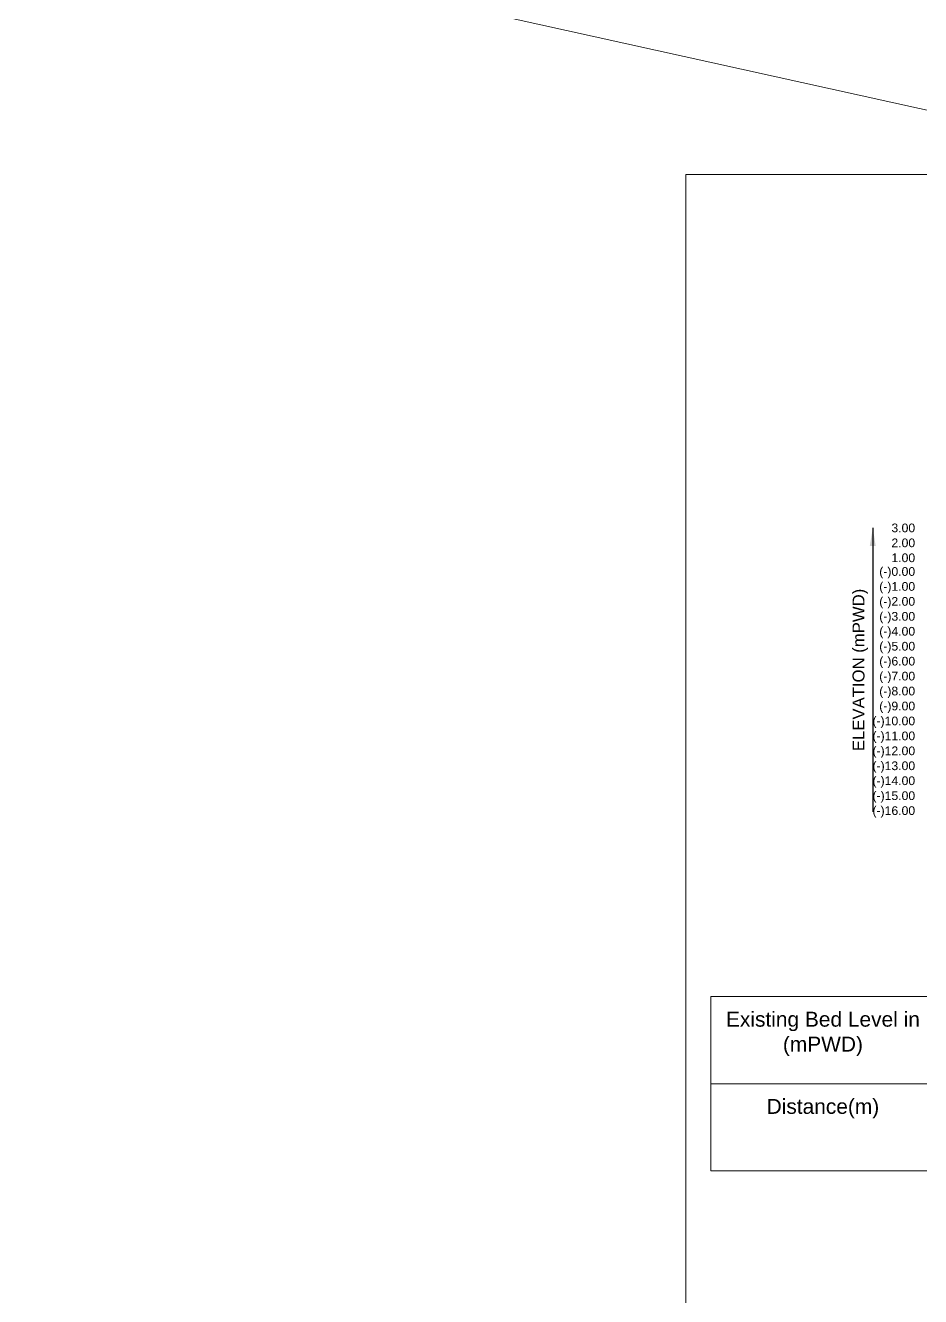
# Model space of a CAD drawing. Header units: inches. Extents: x 66615 to 414904, y -29123 to 90068.
# Drawn here: x 321911 to 325503, y 27950 to 33054 of the extents above; entities that cross this region are included whole.
import ezdxf

# ---------------------------------------------------------------- set-up
doc = ezdxf.new("R2010")
doc.units = ezdxf.units.IN
doc.header["$LTSCALE"] = 7
doc.header["$MEASUREMENT"] = 0
for name, color, linetype, lineweight in [('Cross section Data Border', 7, 'Continuous', 9), ('Cross Section Labels', 7, 'Continuous', 9), ('Long Section Labels', 7, 'Continuous', 9)]:
    doc.layers.add(name, color=color, linetype=linetype, lineweight=lineweight)
doc.styles.get("Standard").update_dxf_attribs({"font": 'arial.ttf'})
doc.dimstyles.get("Standard").update_dxf_attribs({"dimtxt": 0.18, "dimasz": 0.18, "dimexe": 0.18, "dimexo": 0.0625, "dimgap": 0.09, "dimtad": 0, "dimtih": 1, "dimtoh": 1, "dimdec": 4, "dimzin": 0, "dimdsep": 46, "dimtxsty": 'Standard', "dimcen": 0.09, "dimadec": 0, "dimazin": 0, "dimtfac": 1, "dimtdec": 4, "dimtofl": 0, "dimtmove": 0, "dimatfit": 3, "dimfxl": 1, "dimtolj": 1, "dimtzin": 0, "dimarcsym": 0})

msp = doc.modelspace()

# ---------------------------------------------------------------- linework, layer by layer
at = {"layer": 'Cross section Data Border'}
msp.add_lwpolyline([(324660.9187, 29154.87399), (330815.55966, 29154.87399), (330815.55966, 28454.87399), (324660.9187, 28454.87399)], close=True, dxfattribs=at)
msp.add_lwpolyline([(324660.9187, 28804.87399), (330815.55966, 28804.87399)], dxfattribs=at)
at = {"layer": 'Cross Section Labels'}
msp.add_lwpolyline([(324560.9187, 32454.87399), (334560.9187, 32454.87399), (334560.9187, 25383.87399), (324560.9187, 25383.87399)], close=True, dxfattribs=at)
at = {"layer": 'Long Section Labels'}
msp.add_line((66615.45744, 90067.95473), (414903.83709, 12914.81126), dxfattribs=at)

# ---------------------------------------------------------------- texts
at = {"layer": 'Cross section Data Border', "char_height": 60, "width": 800, "attachment_point": 5}
for s, insert in [('Existing Bed Level in (mPWD)', (325110.9187, 29004.87399)), ('Distance(m)', (325110.9187, 28704.87399))]:
    msp.add_mtext(s, dxfattribs=dict(at, insert=insert))
at = {"layer": 'Long Section Labels', "char_height": 35, "attachment_point": 6}
for s, insert in [('3.00', (325480.9187, 31036.07399)), ('2.00', (325480.9187, 30976.07399)), ('1.00', (325480.9187, 30916.07399)), ('(-)0.00', (325480.9187, 30856.07399)), ('(-)1.00', (325480.9187, 30796.07399)), ('(-)2.00', (325480.9187, 30736.07399)), ('(-)3.00', (325480.9187, 30676.07399)), ('(-)4.00', (325480.9187, 30616.07399)), ('(-)5.00', (325480.9187, 30556.07399)), ('(-)6.00', (325480.9187, 30496.07399)), ('(-)7.00', (325480.9187, 30436.07399)), ('(-)8.00', (325480.9187, 30376.07399)), ('(-)9.00', (325480.9187, 30316.07399)), ('(-)10.00', (325480.9187, 30256.07399)), ('(-)11.00', (325480.9187, 30196.07399)), ('(-)12.00', (325480.9187, 30136.07399)), ('(-)13.00', (325480.9187, 30076.07399)), ('(-)14.00', (325480.9187, 30016.07399)), ('(-)15.00', (325480.9187, 29956.07399)), ('(-)16.00', (325480.9187, 29896.07399))]:
    msp.add_mtext(s, dxfattribs=dict(at, insert=insert))
at = {"layer": 'Long Section Labels', "insert": (325260.9187, 30466.07399), "char_height": 48, "attachment_point": 5, "rotation": 90}
msp.add_mtext('ELEVATION (mPWD)', dxfattribs=at)

# ---------------------------------------------------------------- leaders
at = {"layer": 'Long Section Labels'}
msp.add_leader([(325310.9187, 31036.07399), (325310.9187, 29896.07399)], dimstyle='Standard', override={"dimasz": 72}, dxfattribs=at)

doc.saveas('drawing.dxf')
